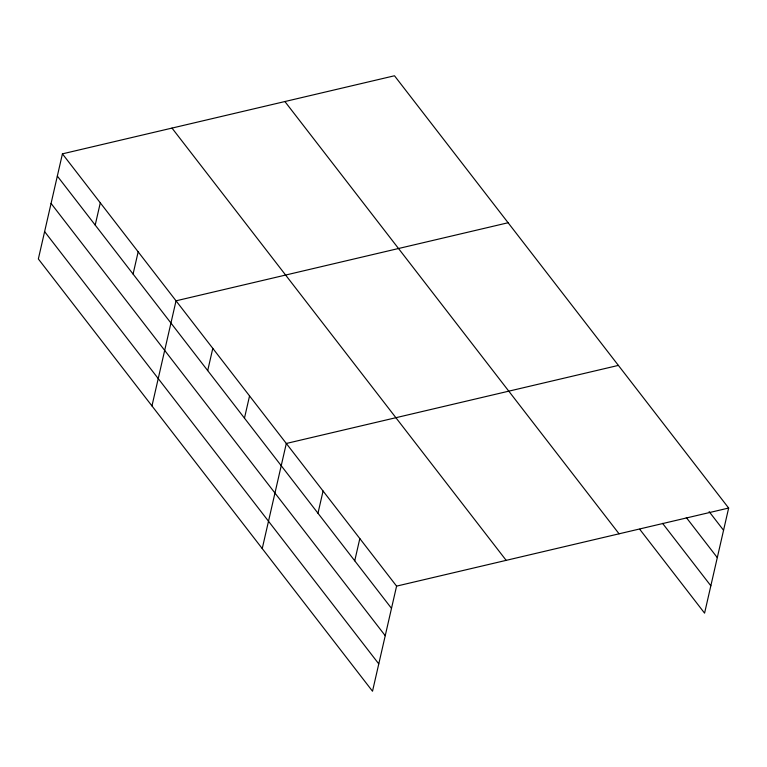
<?xml version="1.0" encoding="UTF-8"?>
<svg xmlns="http://www.w3.org/2000/svg" width="767" height="767" viewBox="0 0 767 767"><rect width="100%" height="100%" fill="white"/><g stroke="black" fill="none" stroke-linecap="round" stroke-linejoin="round"><path stroke-width="1.15" d="M62.424 153.851L38.35 258.958L372.513 691.23L396.587 586.122L62.424 153.851L394.487 75.77L728.65 508.042L704.576 613.149L639.707 529.24M95.204 225.067L100.295 202.843M133.075 274.059L138.165 251.835M151.962 405.925L176.036 300.817L508.099 222.746M207.704 370.605L212.795 348.371M244.462 418.149L249.553 395.925M262.237 548.578L286.312 443.47L618.375 365.399M317.979 513.248L323.07 491.024M354.738 560.802L359.828 538.568M396.587 586.122L728.65 508.042M709.139 511.627L723.559 530.275M686.302 517.533L717.298 557.619M662.554 523.334L710.846 585.796M284.902 101.541L619.065 533.813M172 128.089L506.172 560.351M57.333 176.084L391.496 608.346M51.063 203.428L385.235 635.699M44.611 231.605L378.773 663.877"/></g></svg>
